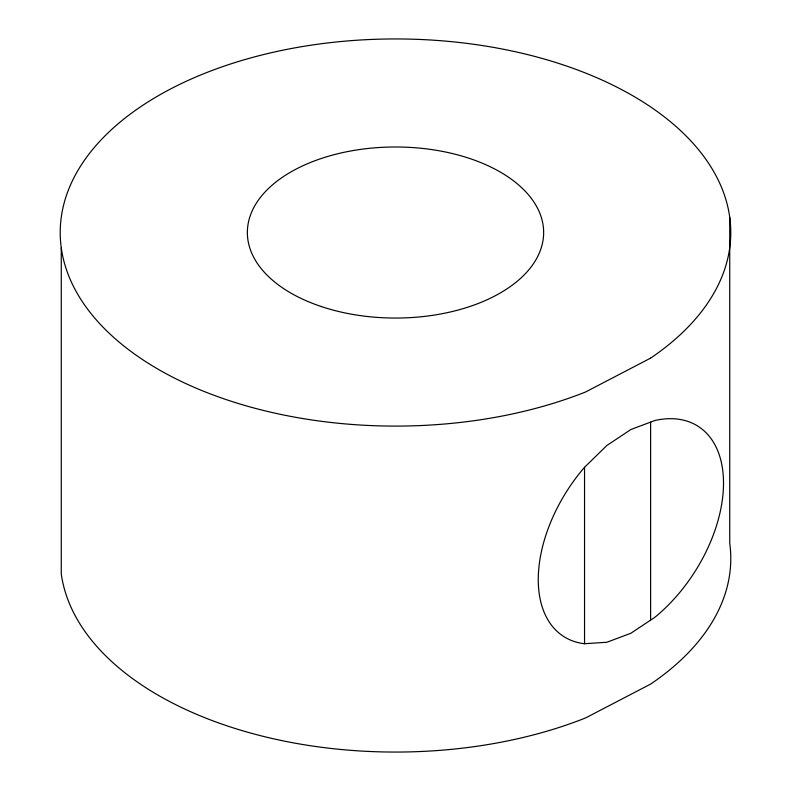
<?xml version="1.0" encoding="UTF-8"?>
<svg xmlns="http://www.w3.org/2000/svg" width="791" height="791" viewBox="0 0 791 791"><rect width="100%" height="100%" fill="white"/><g stroke="black" fill="none" stroke-linecap="round" stroke-linejoin="round"><path stroke-width="1.19" d="M584.539 467.293L606.885 445.481L630.872 429.523L654.849 420.515A124.76 75.649 -57.4 0 1 723.518 483.153A124.76 75.649 -57.4 0 1 654.849 617.296L630.872 633.255L606.885 642.262L584.539 643.726L584.539 467.293A124.76 75.649 -57.4 0 0 584.539 643.726M729.737 217.189L729.737 543.16A335.285 193.577 0 0 1 650.607 684.096L585.607 717.931A335.285 193.577 0 0 1 61.263 573.811L61.263 247.84M650.607 422.107L650.607 620.114M650.607 358.125L585.607 391.97A335.285 193.577 0 0 1 64.852 264.599A335.285 193.577 0 0 1 484.873 45.947A335.285 193.577 0 0 1 650.607 358.125M321.423 306.592A148.144 85.537 0 0 0 543.644 232.514A148.144 85.537 0 0 0 321.423 158.447A148.144 85.537 0 0 0 321.423 306.592"/></g></svg>
